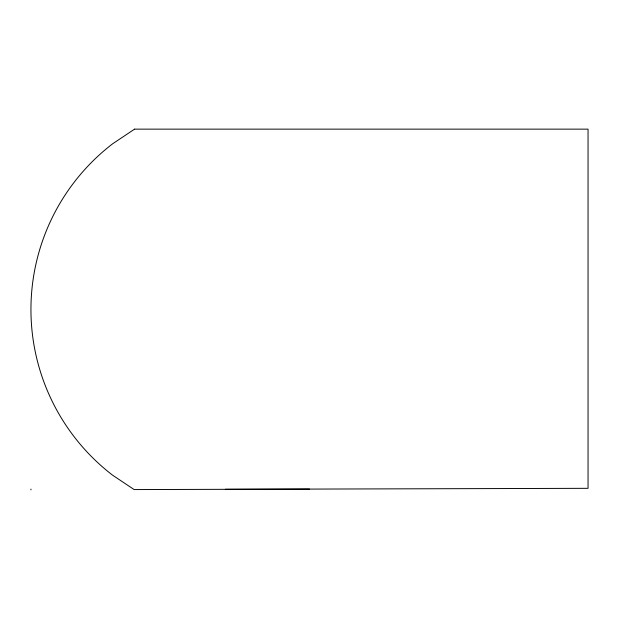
<?xml version="1.0" encoding="UTF-8"?>
<svg xmlns="http://www.w3.org/2000/svg" width="619" height="619" viewBox="0 0 619 619"><rect width="100%" height="100%" fill="white"/><g stroke="black" fill="none" stroke-linecap="round" stroke-linejoin="round"><path stroke-width="0.93" d="M225.362 489.265L309.5 489.087M30.95 489.087L30.95 489.861M134.563 129.139L112.681 143.755A208.913 208.913 0 0 0 112.681 475.245L134.137 489.575L588.05 488.321L588.05 129.139L134.563 129.139"/></g></svg>
